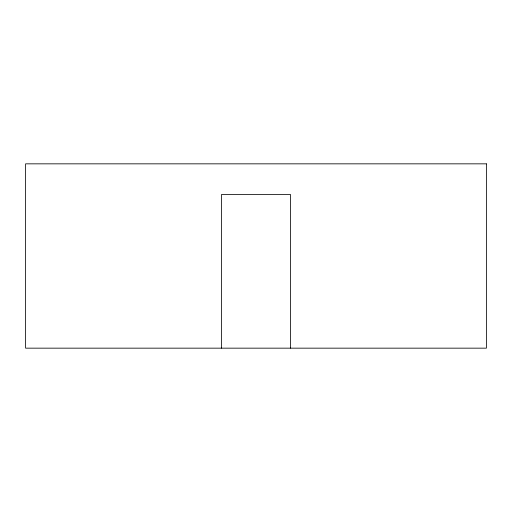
<?xml version="1.0" encoding="UTF-8"?>
<svg xmlns="http://www.w3.org/2000/svg" width="512" height="512" viewBox="0 0 512 512"><rect width="100%" height="100%" fill="white"/><g stroke="black" fill="none" stroke-linecap="round" stroke-linejoin="round"><path stroke-width="0.77" d="M290.56 348.16L290.56 194.56L221.44 194.56L221.44 348.16M486.4 163.84L25.6 163.84L25.6 348.16L486.4 348.16L486.4 163.84"/></g></svg>
